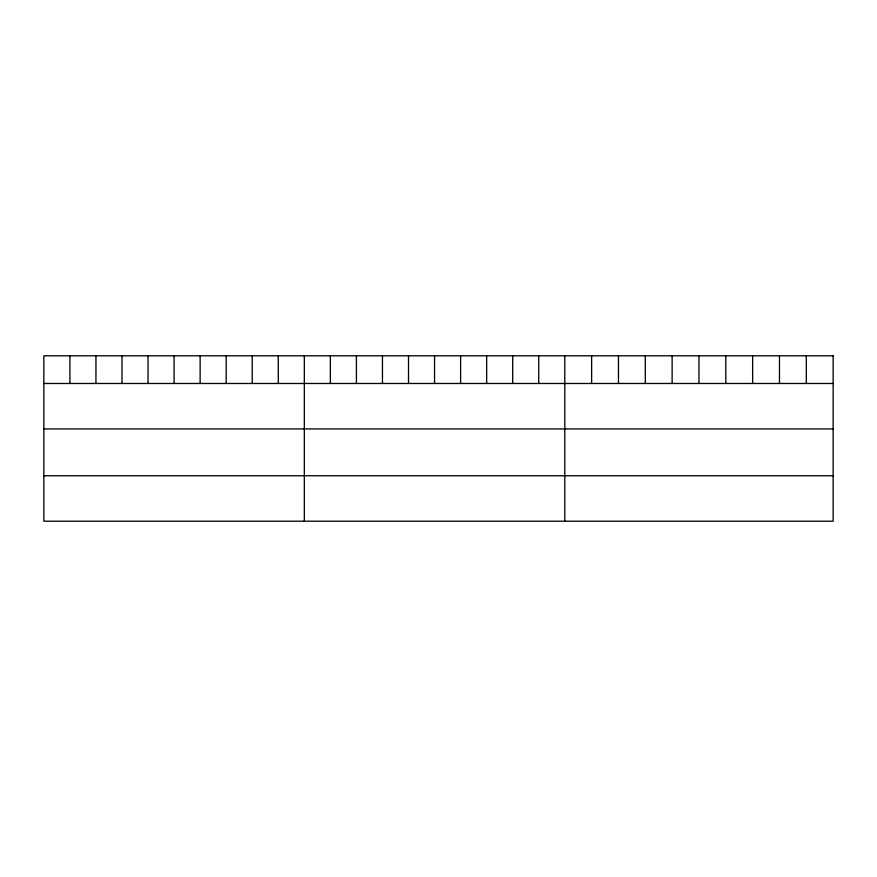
<?xml version="1.0" encoding="UTF-8"?>
<svg xmlns="http://www.w3.org/2000/svg" width="877" height="877" viewBox="0 0 877 877"><rect width="100%" height="100%" fill="white"/><g stroke="black" fill="none" stroke-linecap="round" stroke-linejoin="round"><path stroke-width="1.32" d="M43.85 383.479L833.15 383.479M43.85 428.93L833.15 428.93M43.85 475.751L833.15 475.751M806.314 355.799L806.314 383.479M779.478 355.799L779.478 383.479M752.641 355.799L752.641 383.479M725.805 355.799L725.805 383.479M698.969 355.799L698.969 383.479M672.133 355.799L672.133 383.479M645.297 355.799L645.297 383.479M618.46 355.799L618.46 383.479M591.624 355.799L591.624 383.479M564.788 355.799L564.788 521.201M538.741 355.799L538.741 383.479M512.694 355.799L512.694 383.479M486.647 355.799L486.647 383.479M460.6 355.799L460.6 383.479M434.553 355.799L434.553 383.479M408.507 355.799L408.507 383.479M382.46 355.799L382.46 383.479M356.413 355.799L356.413 383.479M330.366 355.799L330.366 383.479M304.319 355.799L304.319 521.201M278.272 355.799L278.272 383.479M252.225 355.799L252.225 383.479M226.178 355.799L226.178 383.479M200.131 355.799L200.131 383.479M174.084 355.799L174.084 383.479M148.038 355.799L148.038 383.479M121.991 355.799L121.991 383.479M95.944 355.799L95.944 383.479M69.897 355.799L69.897 383.479M833.15 355.799L43.85 355.799L43.85 521.201L833.15 521.201L833.15 355.799"/></g></svg>
